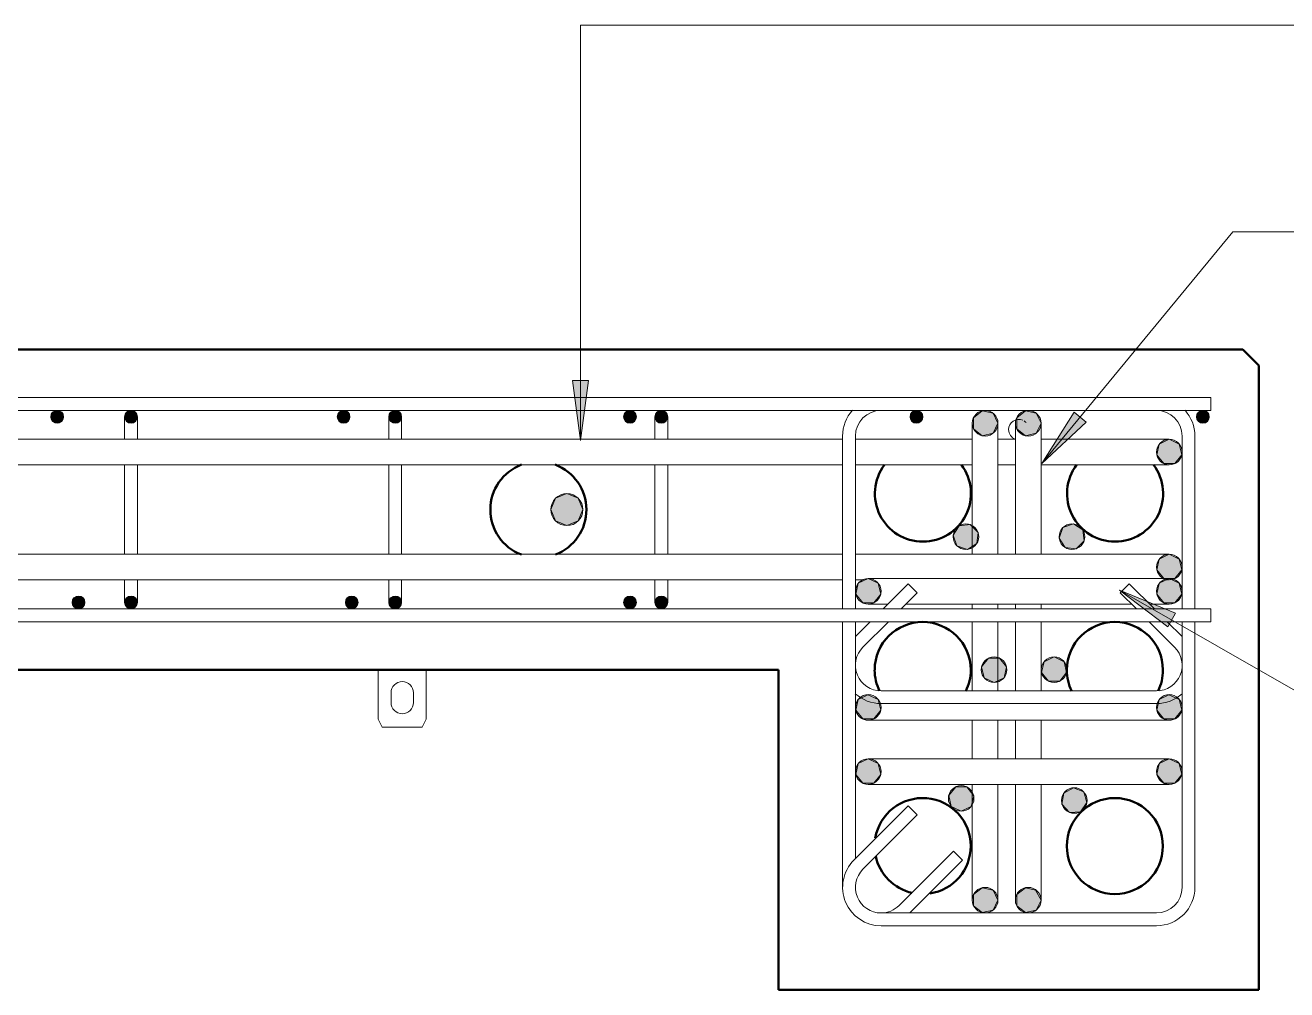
# Model space of a CAD drawing. Header units: millimetres. Extents: x 1454 to 26503, y -2036 to 18825.
# Drawn here: x 24619 to 25406, y 17735 to 18338 of the extents above; entities that cross this region are included whole.
import ezdxf

# ---------------------------------------------------------------- set-up
doc = ezdxf.new("R2010")
doc.units = ezdxf.units.MM
for name, color, linetype, lineweight in [('A-GENM', 13, 'Continuous', 18), ('A-WALL', 113, 'Continuous', 25), ('S-RBAR', 171, 'Continuous', 18), ('S-RBAR-IDEN', 171, 'Continuous', 9)]:
    doc.layers.add(name, color=color, linetype=linetype, lineweight=lineweight)

# ---------------------------------------------------------------- blocks, each defined once
blk = doc.blocks.new('12_7Ø_ Lifting Insert_COLUMN - 12_9Ø Lifting insert-1653171-Elevation Top 3')
at = {"layer": 'A-GENM'}
for start, end in [(66.40372, 180), (43.64223, 58.94643), (180, 250.01852)]:
    blk.add_arc((5688.81, 18085.43), 6.35, start, end, dxfattribs=at)
blk = doc.blocks.new('RR spread anchor face based - RR-SA-2_5-150-1876458-Elevation Top 3')
at = {"layer": 'A-GENM'}
for p, q in [((5288.81, 17935.43), (5288.81, 17904.45)), ((5318.81, 17904.45), (5318.81, 17935.43)), ((5296.81, 17914.95), (5296.81, 17920.95)), ((5310.81, 17920.95), (5310.81, 17914.95)), ((5288.81, 17904.45), (5291.31, 17899.45)), ((5291.31, 17899.45), (5316.31, 17899.45)), ((5316.31, 17899.45), (5318.81, 17904.45))]:
    blk.add_line(p, q, dxfattribs=at)
for centre, start, end in [((5303.81, 17920.95), 360, 180), ((5303.81, 17914.95), 180, 0)]:
    blk.add_arc(centre, 7, start, end, dxfattribs=at)

msp = doc.modelspace()

# ---------------------------------------------------------------- hatches: boundary and pattern name
at = {"layer": 'S-RBAR'}
h = msp.add_hatch(color=256, dxfattribs=at)
edge = h.paths.add_edge_path()
edge.add_arc((24638.46933, 18093.4305), 4, 0, 360)
for points in [[(24637.23327, 18089.62628), (24641.7054, 18091.07936), (24641.7054, 18095.78164), (24637.23327, 18097.23473), (24634.46933, 18093.4305)], [(24683.34852, 18089.62628), (24687.82065, 18091.07936), (24687.82065, 18095.78164), (24683.34852, 18097.23473), (24680.58459, 18093.4305)], [(24816.10355, 18089.62628), (24820.57568, 18091.07936), (24820.57568, 18095.78164), (24816.10355, 18097.23473), (24813.33961, 18093.4305)], [(24848.31975, 18089.62628), (24852.79189, 18091.07936), (24852.79189, 18095.78164), (24848.31975, 18097.23473), (24845.55582, 18093.4305)], [(24994.97383, 18089.62628), (24999.44596, 18091.07936), (24999.44596, 18095.78164), (24994.97383, 18097.23473), (24992.20989, 18093.4305)], [(25014.54099, 18089.62628), (25019.01312, 18091.07936), (25019.01312, 18095.78164), (25014.54099, 18097.23473), (25011.77705, 18093.4305)], [(25173.84411, 18089.62628), (25178.31624, 18091.07936), (25178.31624, 18095.78164), (25173.84411, 18097.23473), (25171.08018, 18093.4305)], [(25216.19281, 18081.63108), (25222.9609, 18083.17585), (25225.97298, 18089.4305), (25222.9609, 18095.68515), (25216.19281, 18097.22993), (25210.76523, 18092.90157), (25210.76523, 18085.95943)], [(25243.09334, 18081.63108), (25249.86142, 18083.17585), (25252.8735, 18089.4305), (25249.86142, 18095.68515), (25243.09334, 18097.22993), (25237.66575, 18092.90157), (25237.66575, 18085.95943)], [(25352.71439, 18089.62628), (25357.18652, 18091.07936), (25357.18652, 18095.78164), (25352.71439, 18097.23473), (25349.95046, 18093.4305)], [(25329.51714, 18064.17244), (25336.45928, 18064.17244), (25340.78763, 18069.60002), (25339.24286, 18076.36811), (25332.98821, 18079.38019), (25326.73356, 18076.36811), (25325.18879, 18069.60002), (25326.62715, 18067.79638)], [(24956.81071, 18025.4305), (24963.88177, 18028.35943), (24966.81071, 18035.4305), (24963.88177, 18042.50157), (24956.81071, 18045.4305), (24949.73964, 18042.50157), (24946.81071, 18035.4305), (24949.73964, 18028.35943)], [(25206.87191, 18010.58665), (25212.74999, 18014.28009), (25213.52726, 18021.17858), (25208.61843, 18026.08741), (25201.71994, 18025.31014), (25198.0265, 18019.43206), (25200.31934, 18012.87949)], [(25274.83012, 18010.98528), (25279.73896, 18015.89412), (25278.96168, 18022.7926), (25273.0836, 18026.48605), (25266.53103, 18024.1932), (25264.23819, 18017.64063), (25267.93163, 18011.76255)], [(25336.45928, 17992.34242), (25340.78763, 17997.77001), (25339.24286, 18004.53809), (25332.98821, 18007.55017), (25326.73356, 18004.53809), (25325.18879, 17997.77001), (25329.51714, 17992.34242)], [(25148.45928, 17977.21394), (25152.78763, 17982.64152), (25151.24286, 17989.40961), (25144.98821, 17992.42169), (25138.73356, 17989.40961), (25137.18879, 17982.64152), (25141.51714, 17977.21394), (25146.23009, 17977.21394)], [(25329.51714, 17977.21394), (25336.45928, 17977.21394), (25340.78763, 17982.64152), (25339.24286, 17989.40961), (25332.98821, 17992.42169), (25326.73356, 17989.40961), (25325.18879, 17982.64152)], [(24653.03873, 17973.62628), (24655.80267, 17977.4305), (24653.03873, 17981.23473), (24648.5666, 17979.78164), (24648.5666, 17975.07936)], [(24683.34852, 17973.62628), (24687.82065, 17975.07936), (24687.82065, 17979.78164), (24683.34852, 17981.23473), (24680.58459, 17977.4305)], [(24823.67985, 17973.62628), (24826.44378, 17977.4305), (24823.67985, 17981.23473), (24819.20771, 17979.78164), (24819.20771, 17975.07936)], [(24848.31975, 17973.62628), (24852.79189, 17975.07936), (24852.79189, 17979.78164), (24848.31975, 17981.23473), (24845.55582, 17977.4305)], [(24997.44596, 17973.62628), (25000.20989, 17977.4305), (24997.44596, 17981.23473), (24992.97383, 17979.78164), (24992.97383, 17975.07936)], [(25014.54099, 17973.62628), (25019.01312, 17975.07936), (25019.01312, 17979.78164), (25014.54099, 17981.23473), (25011.77705, 17977.4305)], [(25223.55678, 17927.4305), (25229.81143, 17930.44258), (25231.3562, 17937.21067), (25227.02785, 17942.63825), (25220.08571, 17942.63825), (25215.75735, 17937.21067), (25217.30212, 17930.44258)], [(25264.51904, 17928.22275), (25268.84739, 17933.65033), (25267.30262, 17940.41842), (25261.04797, 17943.4305), (25254.79331, 17940.41842), (25253.24854, 17933.65033), (25257.5769, 17928.22275)], [(25146.23009, 17904.63597), (25148.45928, 17904.63597), (25152.78763, 17910.06355), (25151.24286, 17916.83163), (25144.74181, 17919.72505), (25138.73356, 17916.83163), (25137.18879, 17910.06355), (25141.51714, 17904.63597)], [(25329.51714, 17904.63597), (25336.45928, 17904.63597), (25340.78763, 17910.06355), (25339.24286, 17916.83163), (25332.74181, 17919.72505), (25326.73356, 17916.83163), (25325.18879, 17910.06355), (25328.21881, 17906.26402)], [(25148.45928, 17864.55799), (25152.78763, 17869.98557), (25151.24286, 17876.75366), (25144.98821, 17879.76574), (25138.73356, 17876.75366), (25137.18879, 17869.98557), (25141.51714, 17864.55799), (25146.23009, 17864.55799)], [(25329.51714, 17864.55799), (25336.45928, 17864.55799), (25340.78763, 17869.98557), (25339.24286, 17876.75366), (25332.98821, 17879.76574), (25326.73356, 17876.75366), (25325.18879, 17869.98557)], [(25202.95782, 17846.98876), (25209.23483, 17849.95397), (25210.83018, 17856.71031), (25206.54255, 17862.17012), (25199.6006, 17862.22204), (25195.23177, 17856.82699), (25196.72588, 17850.04754), (25197.8777, 17849.4822)], [(25270.59847, 17846.2929), (25277.52819, 17846.70806), (25281.5242, 17852.38479), (25279.57744, 17859.04837), (25273.15384, 17861.68101), (25267.09052, 17858.30027), (25265.95328, 17851.45191)], [(25216.19281, 17783.63108), (25222.9609, 17785.17585), (25225.97298, 17791.4305), (25222.9609, 17797.68515), (25216.19281, 17799.22993), (25210.76523, 17794.90157), (25210.76523, 17787.95943)], [(25243.09334, 17783.63108), (25249.86142, 17785.17585), (25252.8735, 17791.4305), (25249.5253, 17797.76187), (25243.09334, 17799.22993), (25237.66575, 17794.90157), (25237.66575, 17787.95943)]]:
    msp.add_hatch(color=256, dxfattribs=at).paths.add_polyline_path(points)
h = msp.add_hatch(color=256, dxfattribs=at)
edge = h.paths.add_edge_path()
edge.add_arc((24684.58459, 18093.4305), 4, 0, 360)
h = msp.add_hatch(color=256, dxfattribs=at)
edge = h.paths.add_edge_path()
edge.add_arc((24817.33961, 18093.4305), 4, 0, 360)
h = msp.add_hatch(color=256, dxfattribs=at)
edge = h.paths.add_edge_path()
edge.add_arc((24849.55582, 18093.4305), 4, 0, 360)
h = msp.add_hatch(color=256, dxfattribs=at)
edge = h.paths.add_edge_path()
edge.add_arc((24996.20989, 18093.4305), 4, 0, 360)
h = msp.add_hatch(color=256, dxfattribs=at)
edge = h.paths.add_edge_path()
edge.add_arc((25015.77705, 18093.4305), 4, 0, 360)
h = msp.add_hatch(color=256, dxfattribs=at)
edge = h.paths.add_edge_path()
edge.add_arc((25175.08018, 18093.4305), 4, 0, 360)
h = msp.add_hatch(color=256, dxfattribs=at)
edge = h.paths.add_edge_path()
edge.add_arc((25217.97298, 18089.4305), 8, 0, 360)
h = msp.add_hatch(color=256, dxfattribs=at)
edge = h.paths.add_edge_path()
edge.add_arc((25244.8735, 18089.4305), 8, 0, 360)
h = msp.add_hatch(color=256, dxfattribs=at)
edge = h.paths.add_edge_path()
edge.add_arc((25353.95046, 18093.4305), 4, 0, 360)
h = msp.add_hatch(color=256, dxfattribs=at)
edge = h.paths.add_edge_path()
edge.add_arc((25332.98821, 18071.38019), 8, 0, 360)
h = msp.add_hatch(color=256, dxfattribs=at)
edge = h.paths.add_edge_path()
edge.add_arc((24956.81071, 18035.4305), 10, 0, 360)
h = msp.add_hatch(color=256, dxfattribs=at)
edge = h.paths.add_edge_path()
edge.add_arc((25205.9762, 18018.53635), 8, 0, 360)
h = msp.add_hatch(color=256, dxfattribs=at)
edge = h.paths.add_edge_path()
edge.add_arc((25272.18789, 18018.53635), 8, 0, 360)
h = msp.add_hatch(color=256, dxfattribs=at)
edge = h.paths.add_edge_path()
edge.add_arc((25332.98821, 17999.55017), 8, 0, 360)
h = msp.add_hatch(color=256, dxfattribs=at)
edge = h.paths.add_edge_path()
edge.add_arc((25144.98821, 17984.42169), 8, 0, 360)
h = msp.add_hatch(color=256, dxfattribs=at)
edge = h.paths.add_edge_path()
edge.add_arc((25332.98821, 17984.42169), 8, 0, 360)
h = msp.add_hatch(color=256, dxfattribs=at)
edge = h.paths.add_edge_path()
edge.add_arc((24651.80267, 17977.4305), 4, 0, 360)
h = msp.add_hatch(color=256, dxfattribs=at)
edge = h.paths.add_edge_path()
edge.add_arc((24684.58459, 17977.4305), 4, 0, 360)
h = msp.add_hatch(color=256, dxfattribs=at)
edge = h.paths.add_edge_path()
edge.add_arc((24822.44378, 17977.4305), 4, 0, 360)
h = msp.add_hatch(color=256, dxfattribs=at)
edge = h.paths.add_edge_path()
edge.add_arc((24849.55582, 17977.4305), 4, 0, 360)
h = msp.add_hatch(color=256, dxfattribs=at)
edge = h.paths.add_edge_path()
edge.add_arc((24996.20989, 17977.4305), 4, 0, 360)
h = msp.add_hatch(color=256, dxfattribs=at)
edge = h.paths.add_edge_path()
edge.add_arc((25015.77705, 17977.4305), 4, 0, 360)
h = msp.add_hatch(color=256, dxfattribs=at)
edge = h.paths.add_edge_path()
edge.add_arc((25223.55678, 17935.4305), 8, 0, 360)
h = msp.add_hatch(color=256, dxfattribs=at)
edge = h.paths.add_edge_path()
edge.add_arc((25261.04797, 17935.4305), 8, 0, 360)
h = msp.add_hatch(color=256, dxfattribs=at)
edge = h.paths.add_edge_path()
edge.add_arc((25144.98821, 17911.84372), 8, 0, 360)
h = msp.add_hatch(color=256, dxfattribs=at)
edge = h.paths.add_edge_path()
edge.add_arc((25332.98821, 17911.84372), 8, 0, 360)
h = msp.add_hatch(color=256, dxfattribs=at)
edge = h.paths.add_edge_path()
edge.add_arc((25144.98821, 17871.76574), 8, 0, 360)
h = msp.add_hatch(color=256, dxfattribs=at)
edge = h.paths.add_edge_path()
edge.add_arc((25332.98821, 17871.76574), 8, 0, 360)
h = msp.add_hatch(color=256, dxfattribs=at)
edge = h.paths.add_edge_path()
edge.add_arc((25203.01766, 17854.98853), 8, 0, 360)
h = msp.add_hatch(color=256, dxfattribs=at)
edge = h.paths.add_edge_path()
edge.add_arc((25273.63228, 17853.69533), 8, 0, 360)
h = msp.add_hatch(color=256, dxfattribs=at)
edge = h.paths.add_edge_path()
edge.add_arc((25217.97298, 17791.4305), 8, 0, 360)
h = msp.add_hatch(color=256, dxfattribs=at)
edge = h.paths.add_edge_path()
edge.add_arc((25244.8735, 17791.4305), 8, 0, 360)
at = {"layer": 'S-RBAR-IDEN'}
for points in [[(24965.25368, 18078.62155), (24970.19065, 18116.12155), (24960.31671, 18116.12155)], [(25253.45709, 18064.31162), (25281.1071, 18090.12054), (25273.48511, 18096.39747)], [(25301.91391, 17985.02394), (25332.02361, 17962.13224), (25336.92245, 17970.70522)]]:
    msp.add_hatch(color=256, dxfattribs=at).paths.add_polyline_path(points)

# ---------------------------------------------------------------- linework, layer by layer
at = {"layer": 'A-WALL', "lineweight": 50}
for p, q in [((25378.98563, 18135.4305), (23898.99079, 18135.4305)), ((25388.98821, 18125.42792), (25378.98563, 18135.4305)), ((25388.98821, 17735.4305), (25388.98821, 18125.42792)), ((23928.98821, 17935.4305), (25088.98821, 17935.4305)), ((25088.98821, 17935.4305), (25088.98821, 17735.4305)), ((25088.98821, 17735.4305), (25388.98821, 17735.4305))]:
    msp.add_line(p, q, dxfattribs=at)
for centre, start, end in [((24938.98821, 18035.4305), 110.45849366, 249.24851065), ((24938.98821, 18035.4305), 290.75148935, 69.54150634), ((25179.11321, 18045.4305), 143.14262082, 270), ((25179.11321, 18045.4305), 270, 36.85737918), ((25299.11321, 18045.4305), 143.14262082, 270), ((25299.11321, 18045.4305), 270, 36.85737918), ((25178.98821, 17935.2355), 0.37242986, 179.62757014), ((25298.98821, 17935.2355), 0.37242986, 179.62757014), ((25178.98821, 17935.2355), 179.62757014, 180), ((25178.98821, 17935.2355), 180, 205.86030374), ((25178.98821, 17935.2355), 333.94958904, 0), ((25178.98821, 17935.2355), 0, 0.37242986), ((25298.98821, 17935.2355), 179.62757014, 180), ((25298.98821, 17935.2355), 180, 206.05041096), ((25298.98821, 17935.2355), 334.13969626, 0), ((25298.98821, 17935.2355), 0, 0.37242986), ((25178.98821, 17825.2355), 0, 170.45778726), ((25298.98821, 17825.2355), 0, 180), ((25178.98821, 17825.2355), 278.64245583, 0), ((25298.98821, 17825.2355), 180, 0), ((25178.98821, 17825.2355), 192.03079277, 257.31549557)]:
    msp.add_arc(centre, 30, start, end, dxfattribs=at)
at = {"layer": 'S-RBAR'}
for p, q in [((25358.98821, 18105.4305), (23918.98821, 18105.4305)), ((25358.98821, 18105.4305), (25358.98821, 18097.4305)), ((25358.98821, 18097.4305), (23918.98821, 18097.4305)), ((24637.23327, 18097.23473), (24634.46933, 18093.4305)), ((24641.7054, 18095.78164), (24637.23327, 18097.23473)), ((24683.34852, 18097.23473), (24680.58459, 18093.4305)), ((24687.82065, 18095.78164), (24683.34852, 18097.23473)), ((24816.10355, 18097.23473), (24813.33961, 18093.4305)), ((24820.57568, 18095.78164), (24816.10355, 18097.23473)), ((24848.31975, 18097.23473), (24845.55582, 18093.4305)), ((24852.79189, 18095.78164), (24848.31975, 18097.23473)), ((24994.97383, 18097.23473), (24992.20989, 18093.4305)), ((24999.44596, 18095.78164), (24994.97383, 18097.23473)), ((25014.54099, 18097.23473), (25011.77705, 18093.4305)), ((25019.01312, 18095.78164), (25014.54099, 18097.23473)), ((25173.84411, 18097.23473), (25171.08018, 18093.4305)), ((25178.31624, 18095.78164), (25173.84411, 18097.23473)), ((25216.19281, 18097.22993), (25210.76523, 18092.90157)), ((25222.9609, 18095.68515), (25216.19281, 18097.22993)), ((25243.09334, 18097.22993), (25237.66575, 18092.90157)), ((25249.86142, 18095.68515), (25243.09334, 18097.22993)), ((25352.71439, 18097.23473), (25349.95046, 18093.4305)), ((25357.18652, 18095.78164), (25352.71439, 18097.23473)), ((24634.46933, 18093.4305), (24637.23327, 18089.62628)), ((24637.23327, 18089.62628), (24641.7054, 18091.07936)), ((24641.7054, 18091.07936), (24641.7054, 18095.78164)), ((24680.58459, 18093.4305), (24680.58459, 18079.56765)), ((24680.58459, 18093.4305), (24683.34852, 18089.62628)), ((24683.34852, 18089.62628), (24687.82065, 18091.07936)), ((24687.82065, 18091.07936), (24687.82065, 18095.78164)), ((24688.58459, 18093.4305), (24688.58459, 18079.56765)), ((24813.33961, 18093.4305), (24816.10355, 18089.62628)), ((24816.10355, 18089.62628), (24820.57568, 18091.07936)), ((24820.57568, 18091.07936), (24820.57568, 18095.78164)), ((24845.55582, 18093.4305), (24845.55582, 18079.56765)), ((24845.55582, 18093.4305), (24848.31975, 18089.62628)), ((24848.31975, 18089.62628), (24852.79189, 18091.07936)), ((24852.79189, 18091.07936), (24852.79189, 18095.78164)), ((24853.55582, 18093.4305), (24853.55582, 18079.56765)), ((24992.20989, 18093.4305), (24994.97383, 18089.62628)), ((24994.97383, 18089.62628), (24999.44596, 18091.07936)), ((24999.44596, 18091.07936), (24999.44596, 18095.78164)), ((25011.77705, 18093.4305), (25011.77705, 18079.56765)), ((25011.77705, 18093.4305), (25014.54099, 18089.62628)), ((25014.54099, 18089.62628), (25019.01312, 18091.07936)), ((25019.01312, 18091.07936), (25019.01312, 18095.78164)), ((25019.77705, 18093.4305), (25019.77705, 18079.56765)), ((25171.08018, 18093.4305), (25173.84411, 18089.62628)), ((25173.84411, 18089.62628), (25178.31624, 18091.07936)), ((25178.31624, 18091.07936), (25178.31624, 18095.78164)), ((25209.97298, 18049.4305), (25209.97298, 18089.4305)), ((25210.76523, 18092.90157), (25210.76523, 18085.95943)), ((25225.97298, 18089.4305), (25222.9609, 18095.68515)), ((25222.9609, 18083.17585), (25225.97298, 18089.4305)), ((25225.97298, 18049.4305), (25225.97298, 18089.4305)), ((25236.8735, 18049.4305), (25236.8735, 18089.4305)), ((25237.66575, 18092.90157), (25237.66575, 18085.95943)), ((25252.8735, 18089.4305), (25249.86142, 18095.68515)), ((25249.86142, 18083.17585), (25252.8735, 18089.4305)), ((25252.8735, 18049.4305), (25252.8735, 18089.4305)), ((25349.95046, 18093.4305), (25352.71439, 18089.62628)), ((25352.71439, 18089.62628), (25357.18652, 18091.07936)), ((25357.18652, 18091.07936), (25357.18652, 18095.78164)), ((25128.98821, 17973.4305), (25128.98821, 18081.4305)), ((25136.98821, 17973.4305), (25136.98821, 18081.4305)), ((25210.76523, 18085.95943), (25216.19281, 18081.63108)), ((25216.19281, 18081.63108), (25222.9609, 18083.17585)), ((25237.66575, 18085.95943), (25243.09334, 18081.63108)), ((25243.09334, 18081.63108), (25249.86142, 18083.17585)), ((25340.98821, 18081.4305), (25340.98821, 17973.4305)), ((25348.98821, 18081.4305), (25348.98821, 17973.4305)), ((25128.98821, 18079.38019), (24031.11689, 18079.38019)), ((25209.97298, 18079.38019), (25136.98821, 18079.38019)), ((25236.8735, 18079.38019), (25225.97298, 18079.38019)), ((25277.48821, 18079.38019), (25252.8735, 18079.38019)), ((25332.98821, 18079.38019), (25277.48821, 18079.38019)), ((25326.73356, 18076.36811), (25325.18879, 18069.60002)), ((25332.98821, 18079.38019), (25326.73356, 18076.36811)), ((25339.24286, 18076.36811), (25332.98821, 18079.38019)), ((25340.78763, 18069.60002), (25339.24286, 18076.36811)), ((25325.18879, 18069.60002), (25326.62715, 18067.79638)), ((25326.62715, 18067.79638), (25329.51714, 18064.17244)), ((25336.45928, 18064.17244), (25340.78763, 18069.60002)), ((25128.98821, 18063.38019), (24031.11689, 18063.38019)), ((24680.58459, 18063.42071), (24680.58459, 18057.4305)), ((24680.58459, 18057.4305), (24680.58459, 18013.4305)), ((24688.58459, 18063.42071), (24688.58459, 18057.4305)), ((24688.58459, 18057.4305), (24688.58459, 18013.4305)), ((24845.55582, 18063.42071), (24845.55582, 18057.4305)), ((24845.55582, 18057.4305), (24845.55582, 18013.4305)), ((24853.55582, 18063.42071), (24853.55582, 18057.4305)), ((24853.55582, 18057.4305), (24853.55582, 18013.4305)), ((25011.77705, 18063.42071), (25011.77705, 18057.4305)), ((25011.77705, 18057.4305), (25011.77705, 18013.4305)), ((25019.77705, 18063.42071), (25019.77705, 18057.4305)), ((25019.77705, 18057.4305), (25019.77705, 18013.4305)), ((25209.97298, 18063.38019), (25136.98821, 18063.38019)), ((25236.8735, 18063.38019), (25225.97298, 18063.38019)), ((25277.48821, 18063.38019), (25252.8735, 18063.38019)), ((25332.98821, 18063.38019), (25277.48821, 18063.38019)), ((25329.51714, 18064.17244), (25336.45928, 18064.17244)), ((25209.97298, 18007.55017), (25209.97298, 18049.4305)), ((25225.97298, 18007.55017), (25225.97298, 18049.4305)), ((25236.8735, 18007.55017), (25236.8735, 18049.4305)), ((25252.8735, 18007.55017), (25252.8735, 18049.4305)), ((24949.73964, 18042.50157), (24946.81071, 18035.4305)), ((24956.81071, 18045.4305), (24949.73964, 18042.50157)), ((24963.88177, 18042.50157), (24956.81071, 18045.4305)), ((24966.81071, 18035.4305), (24963.88177, 18042.50157)), ((24946.81071, 18035.4305), (24949.73964, 18028.35943)), ((24963.88177, 18028.35943), (24966.81071, 18035.4305)), ((24949.73964, 18028.35943), (24956.81071, 18025.4305)), ((24956.81071, 18025.4305), (24963.88177, 18028.35943)), ((25201.71994, 18025.31014), (25198.0265, 18019.43206)), ((25208.61843, 18026.08741), (25201.71994, 18025.31014)), ((25213.52726, 18021.17858), (25208.61843, 18026.08741)), ((25273.0836, 18026.48605), (25266.53103, 18024.1932)), ((25278.96168, 18022.7926), (25273.0836, 18026.48605)), ((25198.0265, 18019.43206), (25200.31934, 18012.87949)), ((25212.74999, 18014.28009), (25213.52726, 18021.17858)), ((25266.53103, 18024.1932), (25264.23819, 18017.64063)), ((25264.23819, 18017.64063), (25267.93163, 18011.76255)), ((25279.73896, 18015.89412), (25278.96168, 18022.7926)), ((24680.58459, 18013.4305), (24680.58459, 18007.50949)), ((24688.58459, 18013.4305), (24688.58459, 18007.50949)), ((24845.55582, 18013.4305), (24845.55582, 18007.50949)), ((24853.55582, 18013.4305), (24853.55582, 18007.50949)), ((25011.77705, 18013.4305), (25011.77705, 18007.50949)), ((25019.77705, 18013.4305), (25019.77705, 18007.50949)), ((25200.31934, 18012.87949), (25206.87191, 18010.58665)), ((25206.87191, 18010.58665), (25212.74999, 18014.28009)), ((25267.93163, 18011.76255), (25274.83012, 18010.98528)), ((25274.83012, 18010.98528), (25279.73896, 18015.89412)), ((25128.98821, 18007.55017), (24031.11689, 18007.55017)), ((25277.48821, 18007.55017), (25136.98821, 18007.55017)), ((25332.98821, 18007.55017), (25277.48821, 18007.55017)), ((25326.73356, 18004.53809), (25325.18879, 17997.77001)), ((25332.98821, 18007.55017), (25326.73356, 18004.53809)), ((25339.24286, 18004.53809), (25332.98821, 18007.55017)), ((25340.78763, 17997.77001), (25339.24286, 18004.53809)), ((25325.18879, 17997.77001), (25329.51714, 17992.34242)), ((25336.45928, 17992.34242), (25340.78763, 17997.77001)), ((25128.98821, 17991.55017), (24031.11689, 17991.55017)), ((24680.58459, 17991.36256), (24680.58459, 17977.4305)), ((24688.58459, 17991.36256), (24688.58459, 17977.4305)), ((24845.55582, 17991.36256), (24845.55582, 17977.4305)), ((24853.55582, 17991.36256), (24853.55582, 17977.4305)), ((25011.77705, 17991.36256), (25011.77705, 17977.4305)), ((25019.77705, 17991.36256), (25019.77705, 17977.4305)), ((25141.47173, 17991.55017), (25136.98821, 17991.55017)), ((25138.73356, 17989.40961), (25137.18879, 17982.64152)), ((25144.98821, 17992.42169), (25138.73356, 17989.40961)), ((25184.98821, 17992.42169), (25144.98821, 17992.42169)), ((25151.24286, 17989.40961), (25144.98821, 17992.42169)), ((25152.78763, 17982.64152), (25151.24286, 17989.40961)), ((25169.95877, 17989.13635), (25154.25293, 17973.4305)), ((25169.95877, 17989.13635), (25175.61563, 17983.47949)), ((25292.98821, 17992.42169), (25184.98821, 17992.42169)), ((25331.23072, 17992.42169), (25292.98821, 17992.42169)), ((25308.01765, 17989.13635), (25302.36079, 17983.47949)), ((25323.72349, 17973.4305), (25308.01765, 17989.13635)), ((25326.73356, 17989.40961), (25325.18879, 17982.64152)), ((25332.98821, 17992.42169), (25326.73356, 17989.40961)), ((25329.51714, 17992.34242), (25336.45928, 17992.34242)), ((25331.92179, 17991.55017), (25331.28073, 17991.55017)), ((25332.56713, 17992.42169), (25331.62524, 17992.42169)), ((25332.98821, 17991.55017), (25332.45131, 17991.55017)), ((25339.24286, 17989.40961), (25332.98821, 17992.42169)), ((25340.78763, 17982.64152), (25339.24286, 17989.40961)), ((24653.03873, 17981.23473), (24648.5666, 17979.78164)), ((24648.5666, 17979.78164), (24648.5666, 17975.07936)), ((24655.80267, 17977.4305), (24653.03873, 17981.23473)), ((24683.34852, 17981.23473), (24680.58459, 17977.4305)), ((24687.82065, 17979.78164), (24683.34852, 17981.23473)), ((24687.82065, 17975.07936), (24687.82065, 17979.78164)), ((24823.67985, 17981.23473), (24819.20771, 17979.78164)), ((24819.20771, 17979.78164), (24819.20771, 17975.07936)), ((24826.44378, 17977.4305), (24823.67985, 17981.23473)), ((24848.31975, 17981.23473), (24845.55582, 17977.4305)), ((24852.79189, 17979.78164), (24848.31975, 17981.23473)), ((24852.79189, 17975.07936), (24852.79189, 17979.78164)), ((24997.44596, 17981.23473), (24992.97383, 17979.78164)), ((24992.97383, 17979.78164), (24992.97383, 17975.07936)), ((25000.20989, 17977.4305), (24997.44596, 17981.23473)), ((25014.54099, 17981.23473), (25011.77705, 17977.4305)), ((25019.01312, 17979.78164), (25014.54099, 17981.23473)), ((25019.01312, 17975.07936), (25019.01312, 17979.78164)), ((25137.18879, 17982.64152), (25141.51714, 17977.21394)), ((25148.45928, 17977.21394), (25152.78763, 17982.64152)), ((25175.61563, 17983.47949), (25165.56664, 17973.4305)), ((25312.40978, 17973.4305), (25302.36079, 17983.47949)), ((25325.18879, 17982.64152), (25329.51714, 17977.21394)), ((25336.45928, 17977.21394), (25340.78763, 17982.64152)), ((25358.98821, 17973.4305), (23958.98821, 17973.4305)), ((24648.5666, 17975.07936), (24653.03873, 17973.62628)), ((24653.03873, 17973.62628), (24655.80267, 17977.4305)), ((24680.58459, 17977.4305), (24683.34852, 17973.62628)), ((24683.34852, 17973.62628), (24687.82065, 17975.07936)), ((24819.20771, 17975.07936), (24823.67985, 17973.62628)), ((24823.67985, 17973.62628), (24826.44378, 17977.4305)), ((24845.55582, 17977.4305), (24848.31975, 17973.62628)), ((24848.31975, 17973.62628), (24852.79189, 17975.07936)), ((24992.97383, 17975.07936), (24997.44596, 17973.62628)), ((24997.44596, 17973.62628), (25000.20989, 17977.4305)), ((25011.77705, 17977.4305), (25014.54099, 17973.62628)), ((25014.54099, 17973.62628), (25019.01312, 17975.07936)), ((25141.51714, 17977.21394), (25146.23009, 17977.21394)), ((25157.19087, 17976.42169), (25144.98821, 17976.42169)), ((25146.23009, 17977.21394), (25148.45928, 17977.21394)), ((25184.98821, 17976.42169), (25168.43239, 17976.42169)), ((25292.98821, 17976.42169), (25184.98821, 17976.42169)), ((25209.97298, 17973.4305), (25209.97298, 17976.42169)), ((25225.97298, 17973.4305), (25225.97298, 17976.42169)), ((25236.8735, 17973.4305), (25236.8735, 17976.42169)), ((25252.8735, 17973.4305), (25252.8735, 17976.42169)), ((25309.54404, 17976.42169), (25292.98821, 17976.42169)), ((25332.98821, 17976.42169), (25320.78555, 17976.42169)), ((25329.51714, 17977.21394), (25336.45928, 17977.21394)), ((25358.98821, 17973.4305), (25358.98821, 17965.4305)), ((25358.98821, 17965.4305), (23958.98821, 17965.4305)), ((25128.98821, 17799.4305), (25128.98821, 17965.4305)), ((25136.98821, 17817.37163), (25136.98821, 17965.4305)), ((25146.23009, 17965.40767), (25136.98821, 17956.16578)), ((25157.56664, 17965.4305), (25141.6745, 17949.53837)), ((25209.97298, 17922.22466), (25209.97298, 17965.4305)), ((25225.97298, 17922.22466), (25225.97298, 17965.4305)), ((25236.8735, 17922.22466), (25236.8735, 17965.4305)), ((25252.8735, 17922.22466), (25252.8735, 17965.4305)), ((25336.30192, 17949.53837), (25320.40978, 17965.4305)), ((25340.98821, 17956.16578), (25331.72349, 17965.4305)), ((25340.98821, 17965.4305), (25340.98821, 17799.4305)), ((25348.98821, 17965.4305), (25348.98821, 17799.4305)), ((25220.08571, 17942.63825), (25215.75735, 17937.21067)), ((25227.02785, 17942.63825), (25220.08571, 17942.63825)), ((25231.3562, 17937.21067), (25227.02785, 17942.63825)), ((25254.79331, 17940.41842), (25253.24854, 17933.65033)), ((25261.04797, 17943.4305), (25254.79331, 17940.41842)), ((25267.30262, 17940.41842), (25261.04797, 17943.4305)), ((25268.84739, 17933.65033), (25267.30262, 17940.41842)), ((25215.75735, 17937.21067), (25217.30212, 17930.44258)), ((25229.81143, 17930.44258), (25231.3562, 17937.21067)), ((25253.24854, 17933.65033), (25257.5769, 17928.22275)), ((25264.51904, 17928.22275), (25268.84739, 17933.65033)), ((25217.30212, 17930.44258), (25223.55678, 17927.4305)), ((25223.55678, 17927.4305), (25229.81143, 17930.44258)), ((25257.5769, 17928.22275), (25264.51904, 17928.22275)), ((25138.73356, 17916.83163), (25137.18879, 17910.06355)), ((25144.74181, 17919.72505), (25138.73356, 17916.83163)), ((25151.24286, 17916.83163), (25144.74181, 17919.72505)), ((25152.78763, 17910.06355), (25151.24286, 17916.83163)), ((25152.98821, 17922.22466), (25324.98821, 17922.22466)), ((25326.73356, 17916.83163), (25325.18879, 17910.06355)), ((25332.74181, 17919.72505), (25326.73356, 17916.83163)), ((25339.24286, 17916.83163), (25332.74181, 17919.72505)), ((25340.78763, 17910.06355), (25339.24286, 17916.83163)), ((25137.18879, 17910.06355), (25141.51714, 17904.63597)), ((25148.45928, 17904.63597), (25152.78763, 17910.06355)), ((25152.98821, 17914.22466), (25324.98821, 17914.22466)), ((25325.18879, 17910.06355), (25328.21881, 17906.26402)), ((25336.45928, 17904.63597), (25340.78763, 17910.06355)), ((25141.51714, 17904.63597), (25146.23009, 17904.63597)), ((25184.98821, 17903.84372), (25144.98821, 17903.84372)), ((25146.23009, 17904.63597), (25148.45928, 17904.63597)), ((25292.98821, 17903.84372), (25184.98821, 17903.84372)), ((25209.97298, 17879.76574), (25209.97298, 17903.84372)), ((25225.97298, 17879.76574), (25225.97298, 17903.84372)), ((25236.8735, 17879.76574), (25236.8735, 17903.84372)), ((25252.8735, 17879.76574), (25252.8735, 17903.84372)), ((25332.98821, 17903.84372), (25292.98821, 17903.84372)), ((25328.21881, 17906.26402), (25329.51714, 17904.63597)), ((25329.51714, 17904.63597), (25336.45928, 17904.63597)), ((25138.73356, 17876.75366), (25137.18879, 17869.98557)), ((25144.98821, 17879.76574), (25138.73356, 17876.75366)), ((25184.98821, 17879.76574), (25144.98821, 17879.76574)), ((25151.24286, 17876.75366), (25144.98821, 17879.76574)), ((25152.78763, 17869.98557), (25151.24286, 17876.75366)), ((25292.98821, 17879.76574), (25184.98821, 17879.76574)), ((25332.98821, 17879.76574), (25292.98821, 17879.76574)), ((25326.73356, 17876.75366), (25325.18879, 17869.98557)), ((25332.98821, 17879.76574), (25326.73356, 17876.75366)), ((25339.24286, 17876.75366), (25332.98821, 17879.76574)), ((25340.78763, 17869.98557), (25339.24286, 17876.75366)), ((25137.18879, 17869.98557), (25141.51714, 17864.55799)), ((25148.45928, 17864.55799), (25152.78763, 17869.98557)), ((25325.18879, 17869.98557), (25329.51714, 17864.55799)), ((25336.45928, 17864.55799), (25340.78763, 17869.98557)), ((25141.51714, 17864.55799), (25146.23009, 17864.55799)), ((25184.98821, 17863.76574), (25144.98821, 17863.76574)), ((25146.23009, 17864.55799), (25148.45928, 17864.55799)), ((25292.98821, 17863.76574), (25184.98821, 17863.76574)), ((25199.6006, 17862.22204), (25195.23177, 17856.82699)), ((25206.54255, 17862.17012), (25199.6006, 17862.22204)), ((25210.83018, 17856.71031), (25206.54255, 17862.17012)), ((25209.97298, 17831.4305), (25209.97298, 17863.76574)), ((25225.97298, 17831.4305), (25225.97298, 17863.76574)), ((25236.8735, 17831.4305), (25236.8735, 17863.76574)), ((25252.8735, 17831.4305), (25252.8735, 17863.76574)), ((25273.15384, 17861.68101), (25267.09052, 17858.30027)), ((25279.57744, 17859.04837), (25273.15384, 17861.68101)), ((25332.98821, 17863.76574), (25292.98821, 17863.76574)), ((25329.51714, 17864.55799), (25336.45928, 17864.55799)), ((25195.23177, 17856.82699), (25196.72588, 17850.04754)), ((25209.23483, 17849.95397), (25210.83018, 17856.71031)), ((25267.09052, 17858.30027), (25265.95328, 17851.45191)), ((25277.52819, 17846.70806), (25281.5242, 17852.38479)), ((25281.5242, 17852.38479), (25279.57744, 17859.04837)), ((25136.01765, 17816.40106), (25169.95877, 17850.34219)), ((25141.6745, 17810.74421), (25175.61563, 17844.68534)), ((25175.61563, 17844.68534), (25169.95877, 17850.34219)), ((25196.72588, 17850.04754), (25197.8777, 17849.4822)), ((25197.8777, 17849.4822), (25202.95782, 17846.98876)), ((25202.95782, 17846.98876), (25209.23483, 17849.95397)), ((25265.95328, 17851.45191), (25270.59847, 17846.2929)), ((25270.59847, 17846.2929), (25277.52819, 17846.70806)), ((25209.97298, 17791.4305), (25209.97298, 17831.4305)), ((25225.97298, 17791.4305), (25225.97298, 17831.4305)), ((25236.8735, 17791.4305), (25236.8735, 17831.4305)), ((25252.8735, 17791.4305), (25252.8735, 17831.4305)), ((25198.24304, 17822.05792), (25164.30192, 17788.11679)), ((25198.24304, 17822.05792), (25203.8999, 17816.40106)), ((25203.8999, 17816.40106), (25170.92934, 17783.4305)), ((25216.19281, 17799.22993), (25210.76523, 17794.90157)), ((25222.9609, 17797.68515), (25216.19281, 17799.22993)), ((25225.97298, 17791.4305), (25222.9609, 17797.68515)), ((25243.09334, 17799.22993), (25237.66575, 17794.90157)), ((25249.5253, 17797.76187), (25243.09334, 17799.22993)), ((25252.8735, 17791.4305), (25249.5253, 17797.76187)), ((25210.76523, 17794.90157), (25210.76523, 17787.95943)), ((25222.9609, 17785.17585), (25225.97298, 17791.4305)), ((25237.66575, 17794.90157), (25237.66575, 17787.95943)), ((25249.86142, 17785.17585), (25252.8735, 17791.4305)), ((25324.98821, 17783.4305), (25152.98821, 17783.4305)), ((25210.76523, 17787.95943), (25216.19281, 17783.63108)), ((25216.19281, 17783.63108), (25222.9609, 17785.17585)), ((25237.66575, 17787.95943), (25243.09334, 17783.63108)), ((25243.09334, 17783.63108), (25249.86142, 17785.17585)), ((25324.98821, 17775.4305), (25152.98821, 17775.4305))]:
    msp.add_line(p, q, dxfattribs=at)
for centre, radius in [((24638.46933, 18093.4305), 4), ((24684.58459, 18093.4305), 4), ((24817.33961, 18093.4305), 4), ((24849.55582, 18093.4305), 4), ((24996.20989, 18093.4305), 4), ((25015.77705, 18093.4305), 4), ((25175.08018, 18093.4305), 4), ((25217.97298, 18089.4305), 8), ((25244.8735, 18089.4305), 8), ((25353.95046, 18093.4305), 4), ((25332.98821, 18071.38019), 8), ((24956.81071, 18035.4305), 10), ((25205.9762, 18018.53635), 8), ((25272.18789, 18018.53635), 8), ((25332.98821, 17999.55017), 8), ((25144.98821, 17984.42169), 8), ((25332.98821, 17984.42169), 8), ((24651.80267, 17977.4305), 4), ((24684.58459, 17977.4305), 4), ((24822.44378, 17977.4305), 4), ((24849.55582, 17977.4305), 4), ((24996.20989, 17977.4305), 4), ((25015.77705, 17977.4305), 4), ((25223.55678, 17935.4305), 8), ((25261.04797, 17935.4305), 8), ((25144.98821, 17911.84372), 8), ((25332.98821, 17911.84372), 8), ((25144.98821, 17871.76574), 8), ((25332.98821, 17871.76574), 8), ((25203.01766, 17854.98853), 8), ((25273.63228, 17853.69533), 8), ((25217.97298, 17791.4305), 8), ((25244.8735, 17791.4305), 8)]:
    msp.add_circle(centre, radius, dxfattribs=at)
for centre, radius, start, end in [((24684.58459, 18093.4305), 4, 0, 180), ((24849.55582, 18093.4305), 4, 0, 180), ((25015.77705, 18093.4305), 4, 0, 180), ((25152.98821, 18081.4305), 24, 137.92893219, 180), ((25152.98821, 18081.4305), 16, 90, 180), ((25217.97298, 18089.4305), 8, 0, 180), ((25244.8735, 18089.4305), 8, 0, 180), ((25324.98821, 18081.4305), 16, 0, 90), ((25324.98821, 18081.4305), 24, 0, 42.07106781), ((25332.98821, 18071.38019), 8, 270, 90), ((25332.98821, 17999.55017), 8, 270, 90), ((25144.98821, 17984.42169), 8, 90, 270), ((25332.98821, 17984.42169), 8, 75.3167261, 90), ((25332.98821, 17984.42169), 8, 270, 71.93761131), ((24684.58459, 17977.4305), 4, 180, 0), ((24849.55582, 17977.4305), 4, 180, 0), ((25015.77705, 17977.4305), 4, 180, 0), ((25152.98821, 17938.22466), 16, 135, 270), ((25324.98821, 17938.22466), 16, 270, 45), ((25152.98821, 17938.22466), 24, 227.92893219, 270), ((25144.98821, 17911.84372), 8, 127.85703287, 270), ((25324.98821, 17938.22466), 24, 270, 312.07106781), ((25332.98821, 17911.84372), 8, 270, 52.14296713), ((25144.98821, 17871.76574), 8, 90, 270), ((25332.98821, 17871.76574), 8, 270, 90), ((25152.98821, 17799.4305), 24, 135, 270), ((25152.98821, 17799.4305), 16, 135, 270), ((25324.98821, 17799.4305), 16, 270, 0), ((25324.98821, 17799.4305), 24, 270, 0), ((25217.97298, 17791.4305), 8, 180, 0), ((25244.8735, 17791.4305), 8, 180, 0), ((25152.98821, 17799.4305), 16, 270, 315)]:
    msp.add_arc(centre, radius, start, end, dxfattribs=at)
at = {"layer": 'S-RBAR-IDEN'}
for p, q in [((24965.25368, 18338.11312), (25499.37402, 18338.11312)), ((24965.25368, 18078.62155), (24965.25368, 18338.11312)), ((25253.45709, 18064.31162), (25372.62114, 18209.01083)), ((25372.62114, 18209.01083), (25508.03484, 18209.01083)), ((24970.19065, 18116.12155), (24960.31671, 18116.12155)), ((24960.31671, 18116.12155), (24965.25368, 18078.62155)), ((24965.25368, 18078.62155), (24970.19065, 18116.12155)), ((25273.48511, 18096.39747), (25253.45709, 18064.31162)), ((25281.1071, 18090.12054), (25273.48511, 18096.39747)), ((25253.45709, 18064.31162), (25281.1071, 18090.12054)), ((25301.91391, 17985.02394), (25332.02361, 17962.13224)), ((25336.92245, 17970.70522), (25301.91391, 17985.02394)), ((25301.91391, 17985.02394), (25423.69145, 17915.43677)), ((25332.02361, 17962.13224), (25336.92245, 17970.70522))]:
    msp.add_line(p, q, dxfattribs=at)

# ---------------------------------------------------------------- block references
at = {"layer": 'A-GENM'}
for name in ['12_7Ø_ Lifting Insert_COLUMN - 12_9Ø Lifting insert-1653171-Elevation Top 3', 'RR spread anchor face based - RR-SA-2_5-150-1876458-Elevation Top 3']:
    msp.add_blockref(name, (19550.18111, 0), dxfattribs=at)

doc.saveas('drawing.dxf')
